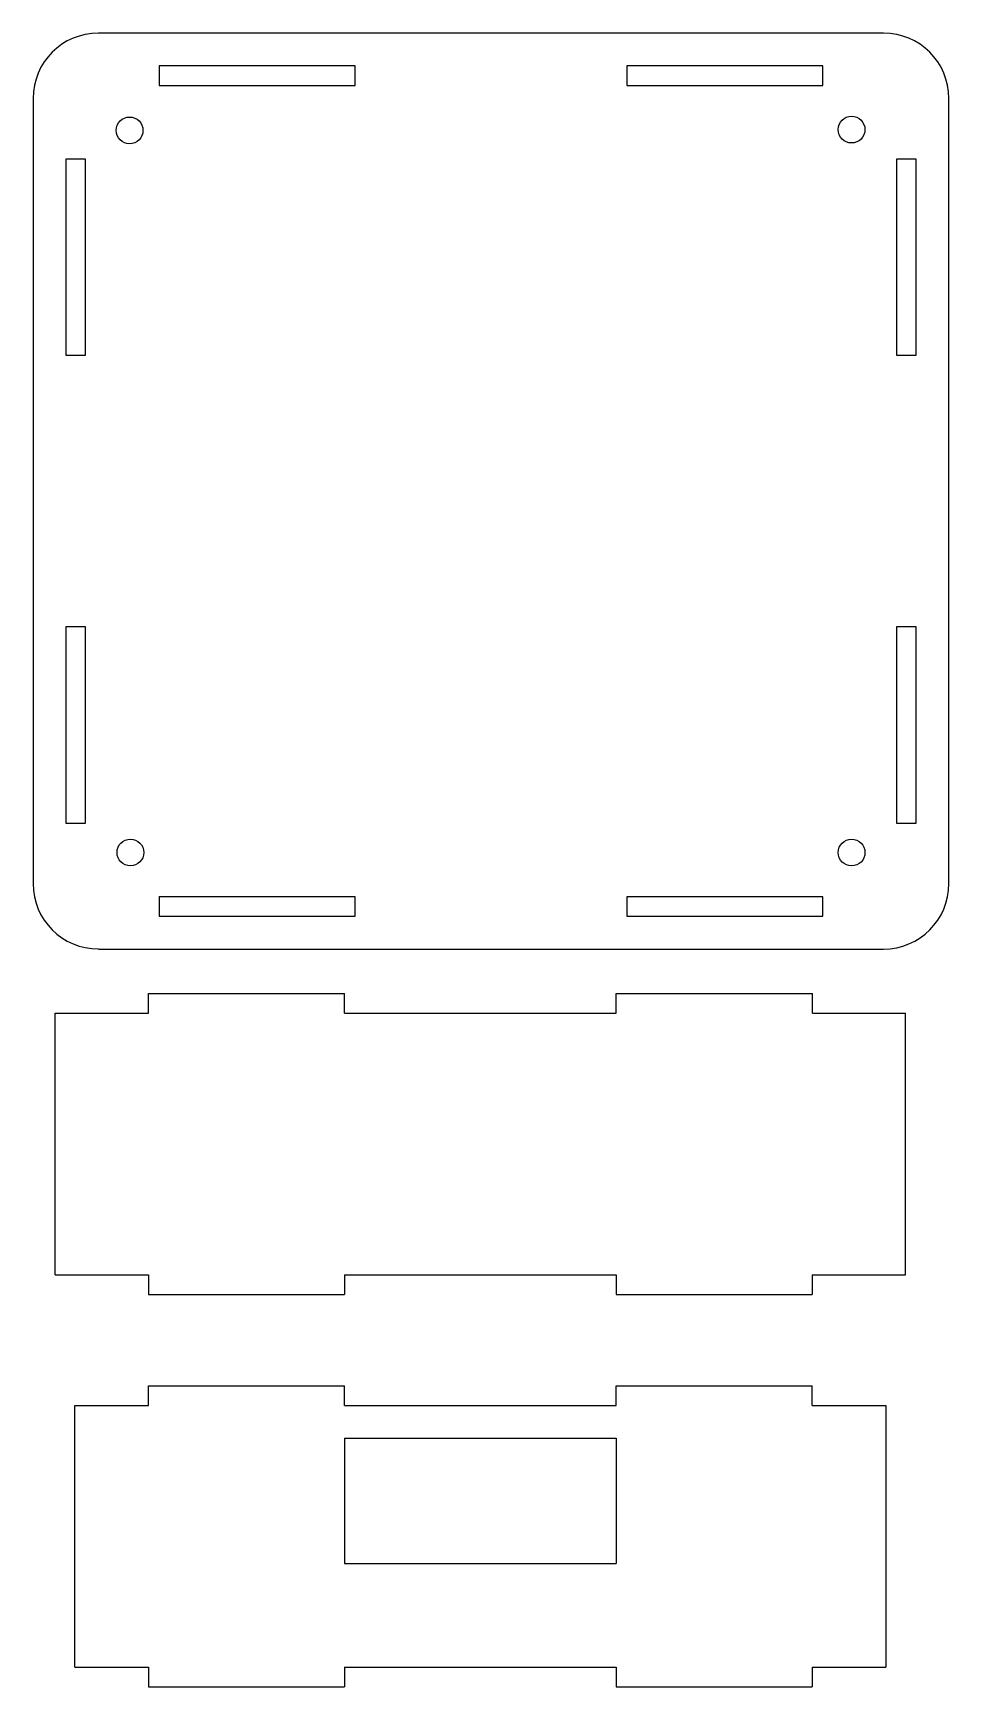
# Model space of a CAD drawing. Header units: millimetres. Extents: x 7 to 294, y -256 to -4.
# Drawn here: x 6.6 to 146.6, y -256.5 to -3.7 of the extents above; entities that cross this region are included whole.
import ezdxf

# ---------------------------------------------------------------- set-up
doc = ezdxf.new("R2010")
doc.units = ezdxf.units.MM
for name, color, linetype in [('Shape', 7, 'CONTINUOUS'), ('Shape005', 7, 'CONTINUOUS'), ('Shape016', 7, 'CONTINUOUS'), ('Shape017', 7, 'CONTINUOUS'), ('Shape071', 7, 'CONTINUOUS'), ('Shape080', 7, 'CONTINUOUS'), ('Shape081', 7, 'CONTINUOUS'), ('Shape086', 7, 'CONTINUOUS'), ('Shape093', 7, 'CONTINUOUS'), ('Shape100', 7, 'CONTINUOUS'), ('Shape1000', 7, 'CONTINUOUS'), ('Shape1001', 7, 'CONTINUOUS'), ('Shape1015', 7, 'CONTINUOUS'), ('Shape111', 7, 'CONTINUOUS'), ('Shape112', 7, 'CONTINUOUS'), ('Shape1150', 7, 'CONTINUOUS'), ('Shape1204', 7, 'CONTINUOUS'), ('Shape122', 7, 'CONTINUOUS'), ('Shape1257', 7, 'CONTINUOUS'), ('Shape1258', 7, 'CONTINUOUS'), ('Shape126', 7, 'CONTINUOUS'), ('Shape127', 7, 'CONTINUOUS'), ('Shape1302', 7, 'CONTINUOUS'), ('Shape1315', 7, 'CONTINUOUS'), ('Shape1316', 7, 'CONTINUOUS'), ('Shape137', 7, 'CONTINUOUS'), ('Shape1408', 7, 'CONTINUOUS'), ('Shape141', 7, 'CONTINUOUS'), ('Shape1438', 7, 'CONTINUOUS'), ('Shape1481', 7, 'CONTINUOUS'), ('Shape1572', 7, 'CONTINUOUS'), ('Shape1573', 7, 'CONTINUOUS'), ('Shape1604', 7, 'CONTINUOUS'), ('Shape1617', 7, 'CONTINUOUS'), ('Shape1618', 7, 'CONTINUOUS'), ('Shape1673', 7, 'CONTINUOUS'), ('Shape1726', 7, 'CONTINUOUS'), ('Shape1769', 7, 'CONTINUOUS'), ('Shape1823', 7, 'CONTINUOUS'), ('Shape1930', 7, 'CONTINUOUS'), ('Shape2082', 7, 'CONTINUOUS'), ('Shape2260', 7, 'CONTINUOUS'), ('Shape2589', 7, 'CONTINUOUS'), ('Shape2624', 7, 'CONTINUOUS'), ('Shape2833', 7, 'CONTINUOUS'), ('Shape294', 7, 'CONTINUOUS'), ('Shape2954', 7, 'CONTINUOUS'), ('Shape305', 7, 'CONTINUOUS'), ('Shape306', 7, 'CONTINUOUS'), ('Shape3143', 7, 'CONTINUOUS'), ('Shape3247', 7, 'CONTINUOUS'), ('Shape3546', 7, 'CONTINUOUS'), ('Shape3566', 7, 'CONTINUOUS'), ('Shape3586', 7, 'CONTINUOUS'), ('Shape359', 7, 'CONTINUOUS'), ('Shape3590', 7, 'CONTINUOUS'), ('Shape3596', 7, 'CONTINUOUS'), ('Shape3600', 7, 'CONTINUOUS'), ('Shape3606', 7, 'CONTINUOUS'), ('Shape3610', 7, 'CONTINUOUS'), ('Shape3616', 7, 'CONTINUOUS'), ('Shape3620', 7, 'CONTINUOUS'), ('Shape3626', 7, 'CONTINUOUS'), ('Shape3630', 7, 'CONTINUOUS'), ('Shape3636', 7, 'CONTINUOUS'), ('Shape3640', 7, 'CONTINUOUS'), ('Shape3646', 7, 'CONTINUOUS'), ('Shape3650', 7, 'CONTINUOUS'), ('Shape3656', 7, 'CONTINUOUS'), ('Shape3660', 7, 'CONTINUOUS'), ('Shape3664', 7, 'CONTINUOUS'), ('Shape3668', 7, 'CONTINUOUS'), ('Shape411', 7, 'CONTINUOUS'), ('Shape412', 7, 'CONTINUOUS'), ('Shape422', 7, 'CONTINUOUS'), ('Shape553', 7, 'CONTINUOUS'), ('Shape558', 7, 'CONTINUOUS'), ('Shape569', 7, 'CONTINUOUS'), ('Shape570', 7, 'CONTINUOUS'), ('Shape624', 7, 'CONTINUOUS'), ('Shape777', 7, 'CONTINUOUS'), ('Shape778', 7, 'CONTINUOUS'), ('Shape790', 7, 'CONTINUOUS'), ('Shape842', 7, 'CONTINUOUS'), ('Shape894', 7, 'CONTINUOUS'), ('Shape948', 7, 'CONTINUOUS'), ('Shape949', 7, 'CONTINUOUS'), ('Shape986', 7, 'CONTINUOUS')]:
    doc.layers.add(name, color=color, linetype=linetype)

msp = doc.modelspace()

# ---------------------------------------------------------------- linework, layer by layer
at = {"layer": 'Shape'}
msp.add_circle((131.745, -18.4539), 2.05, dxfattribs=at)
at = {"layer": 'Shape005'}
msp.add_circle((21.5117, -128.953), 2.05, dxfattribs=at)
at = {"layer": 'Shape016'}
msp.add_line((10, -193.5), (10, -153.5), dxfattribs=at)
at = {"layer": 'Shape017'}
msp.add_circle((131.749, -128.958), 2.05, dxfattribs=at)
at = {"layer": 'Shape071'}
msp.add_circle((21.379, -18.5866), 2.05, dxfattribs=at)
at = {"layer": 'Shape080'}
msp.add_line((24.25, -213.5), (24.25, -210.5), dxfattribs=at)
at = {"layer": 'Shape081'}
msp.add_line((14.6285, -94.4531), (11.6285, -94.4531), dxfattribs=at)
at = {"layer": 'Shape086'}
msp.add_line((11.6285, -94.4531), (11.6285, -124.453), dxfattribs=at)
at = {"layer": 'Shape093'}
msp.add_line((11.6285, -124.453), (14.6285, -124.453), dxfattribs=at)
at = {"layer": 'Shape100'}
msp.add_line((14.6285, -124.453), (14.6285, -94.4531), dxfattribs=at)
at = {"layer": 'Shape1000'}
msp.add_line((125.75, -213.5), (125.75, -210.5), dxfattribs=at)
at = {"layer": 'Shape1001'}
msp.add_line((55.8829, -135.709), (25.8829, -135.709), dxfattribs=at)
at = {"layer": 'Shape1015'}
msp.add_line((25.8788, -135.703), (25.8788, -138.703), dxfattribs=at)
at = {"layer": 'Shape111'}
msp.add_line((10, -153.5), (24.25, -153.5), dxfattribs=at)
at = {"layer": 'Shape112'}
msp.add_line((55.8788, -11.7034), (55.8788, -8.7034), dxfattribs=at)
at = {"layer": 'Shape1150'}
msp.add_line((25.8829, -138.709), (55.8829, -138.709), dxfattribs=at)
at = {"layer": 'Shape1204'}
msp.add_line((55.8829, -138.709), (55.8829, -135.709), dxfattribs=at)
at = {"layer": 'Shape122'}
msp.add_line((55.8788, -8.7034), (25.8788, -8.7034), dxfattribs=at)
at = {"layer": 'Shape1257'}
msp.add_line((54.254, -153.505), (95.754, -153.505), dxfattribs=at)
at = {"layer": 'Shape1258'}
msp.add_line((97.3782, -11.7034), (127.378, -11.7034), dxfattribs=at)
at = {"layer": 'Shape126'}
msp.add_line((24.25, -210.5), (54.25, -210.5), dxfattribs=at)
at = {"layer": 'Shape127'}
msp.add_line((25.8788, -8.7034), (25.8788, -11.7034), dxfattribs=at)
at = {"layer": 'Shape1302'}
msp.add_line((127.378, -11.7034), (127.378, -8.7034), dxfattribs=at)
at = {"layer": 'Shape1315'}
msp.add_line((137, -213.5), (137, -253.5), dxfattribs=at)
at = {"layer": 'Shape1316'}
msp.add_line((127.378, -8.7034), (97.3782, -8.7034), dxfattribs=at)
at = {"layer": 'Shape137'}
msp.add_line((25.8788, -11.7034), (55.8788, -11.7034), dxfattribs=at)
at = {"layer": 'Shape1408'}
msp.add_line((97.3782, -8.7034), (97.3782, -11.7034), dxfattribs=at)
at = {"layer": 'Shape141'}
msp.add_line((97.3822, -135.709), (97.3822, -138.709), dxfattribs=at)
at = {"layer": 'Shape1438'}
msp.add_line((14.6285, -52.9538), (14.6285, -22.9538), dxfattribs=at)
at = {"layer": 'Shape1481'}
msp.add_line((14.6285, -22.9538), (11.6285, -22.9538), dxfattribs=at)
at = {"layer": 'Shape1572'}
msp.add_line((95.754, -153.505), (95.754, -150.505), dxfattribs=at)
at = {"layer": 'Shape1573'}
msp.add_line((11.6285, -22.9538), (11.6285, -52.9538), dxfattribs=at)
at = {"layer": 'Shape1604'}
msp.add_line((11.6285, -52.9538), (14.6285, -52.9538), dxfattribs=at)
at = {"layer": 'Shape1617'}
msp.add_line((54.25, -253.5), (54.25, -256.5), dxfattribs=at)
at = {"layer": 'Shape1618'}
msp.add_arc((136.633, -133.709), 10, -90, 0, dxfattribs=at)
at = {"layer": 'Shape1673'}
msp.add_arc((16.6285, -133.703), 10, 180, -90, dxfattribs=at)
at = {"layer": 'Shape1726'}
msp.add_arc((16.6285, -13.7034), 10, 90, 180, dxfattribs=at)
at = {"layer": 'Shape1769'}
msp.add_arc((136.629, -13.7034), 10, 0, 90, dxfattribs=at)
at = {"layer": 'Shape1823'}
msp.add_line((95.754, -150.505), (125.754, -150.505), dxfattribs=at)
at = {"layer": 'Shape1930'}
msp.add_line((24.25, -256.5), (54.25, -256.5), dxfattribs=at)
at = {"layer": 'Shape2082'}
msp.add_line((125.754, -153.505), (125.754, -150.505), dxfattribs=at)
at = {"layer": 'Shape2260'}
msp.add_line((24.25, -253.5), (24.25, -256.5), dxfattribs=at)
at = {"layer": 'Shape2589'}
msp.add_line((125.754, -153.505), (140.004, -153.505), dxfattribs=at)
at = {"layer": 'Shape2624'}
msp.add_line((13, -253.5), (13, -213.5), dxfattribs=at)
at = {"layer": 'Shape2833'}
msp.add_line((140, -193.5), (140, -153.5), dxfattribs=at)
at = {"layer": 'Shape294'}
msp.add_line((97.3822, -138.709), (127.382, -138.709), dxfattribs=at)
at = {"layer": 'Shape2954'}
msp.add_line((95.75, -213.5), (95.75, -210.5), dxfattribs=at)
at = {"layer": 'Shape305'}
msp.add_line((24.25, -153.5), (24.25, -150.5), dxfattribs=at)
at = {"layer": 'Shape306'}
msp.add_line((127.382, -138.709), (127.382, -135.709), dxfattribs=at)
at = {"layer": 'Shape3143'}
msp.add_line((125.75, -193.5), (140, -193.5), dxfattribs=at)
at = {"layer": 'Shape3247'}
msp.add_line((13, -253.5), (24.25, -253.5), dxfattribs=at)
at = {"layer": 'Shape3546'}
msp.add_line((125.75, -193.5), (125.75, -196.5), dxfattribs=at)
at = {"layer": 'Shape3566'}
msp.add_line((13, -213.5), (24.25, -213.5), dxfattribs=at)
at = {"layer": 'Shape3586'}
msp.add_line((95.75, -196.5), (125.75, -196.5), dxfattribs=at)
at = {"layer": 'Shape359'}
msp.add_line((127.382, -135.709), (97.3822, -135.709), dxfattribs=at)
at = {"layer": 'Shape3590'}
msp.add_line((54.25, -213.5), (95.75, -213.5), dxfattribs=at)
at = {"layer": 'Shape3596'}
msp.add_line((95.75, -193.5), (95.75, -196.5), dxfattribs=at)
at = {"layer": 'Shape3600'}
msp.add_line((125.75, -213.5), (137, -213.5), dxfattribs=at)
at = {"layer": 'Shape3606'}
msp.add_line((54.25, -193.5), (95.75, -193.5), dxfattribs=at)
at = {"layer": 'Shape3610'}
msp.add_line((125.75, -253.5), (137, -253.5), dxfattribs=at)
at = {"layer": 'Shape3616'}
msp.add_line((54.25, -193.5), (54.25, -196.5), dxfattribs=at)
at = {"layer": 'Shape3620'}
msp.add_line((125.75, -253.5), (125.75, -256.5), dxfattribs=at)
at = {"layer": 'Shape3626'}
msp.add_line((24.25, -196.5), (54.25, -196.5), dxfattribs=at)
at = {"layer": 'Shape3630'}
msp.add_line((95.75, -256.5), (125.75, -256.5), dxfattribs=at)
at = {"layer": 'Shape3636'}
msp.add_line((24.25, -193.5), (24.25, -196.5), dxfattribs=at)
at = {"layer": 'Shape3640'}
msp.add_line((95.75, -253.5), (95.75, -256.5), dxfattribs=at)
at = {"layer": 'Shape3646'}
msp.add_line((10, -193.5), (24.25, -193.5), dxfattribs=at)
at = {"layer": 'Shape3650'}
msp.add_line((54.25, -253.5), (95.75, -253.5), dxfattribs=at)
at = {"layer": 'Shape3656'}
msp.add_line((54.25, -218.5), (95.75, -218.5), dxfattribs=at)
at = {"layer": 'Shape3660'}
msp.add_line((54.25, -218.5), (54.25, -237.633), dxfattribs=at)
at = {"layer": 'Shape3664'}
msp.add_line((54.25, -237.633), (95.75, -237.633), dxfattribs=at)
at = {"layer": 'Shape3668'}
msp.add_line((95.75, -218.5), (95.75, -237.633), dxfattribs=at)
at = {"layer": 'Shape411'}
msp.add_line((54.25, -213.5), (54.25, -210.5), dxfattribs=at)
at = {"layer": 'Shape412'}
msp.add_line((141.633, -94.4582), (138.633, -94.4582), dxfattribs=at)
at = {"layer": 'Shape422'}
msp.add_line((138.633, -94.4582), (138.633, -124.458), dxfattribs=at)
at = {"layer": 'Shape553'}
msp.add_line((138.633, -124.458), (141.633, -124.458), dxfattribs=at)
at = {"layer": 'Shape558'}
msp.add_line((141.633, -124.458), (141.633, -94.4582), dxfattribs=at)
at = {"layer": 'Shape569'}
msp.add_line((24.254, -150.505), (54.254, -150.505), dxfattribs=at)
at = {"layer": 'Shape570'}
msp.add_line((146.633, -133.709), (146.633, -13.7086), dxfattribs=at)
at = {"layer": 'Shape624'}
msp.add_line((16.6326, -143.709), (136.633, -143.709), dxfattribs=at)
at = {"layer": 'Shape777'}
msp.add_line((95.75, -210.5), (125.75, -210.5), dxfattribs=at)
at = {"layer": 'Shape778'}
msp.add_line((6.6285, -13.7034), (6.6285, -133.703), dxfattribs=at)
at = {"layer": 'Shape790'}
msp.add_line((136.629, -3.7034), (16.6285, -3.7034), dxfattribs=at)
at = {"layer": 'Shape842'}
msp.add_line((138.633, -52.9589), (141.633, -52.9589), dxfattribs=at)
at = {"layer": 'Shape894'}
msp.add_line((141.633, -52.9589), (141.633, -22.9589), dxfattribs=at)
at = {"layer": 'Shape948'}
msp.add_line((54.254, -153.505), (54.254, -150.505), dxfattribs=at)
at = {"layer": 'Shape949'}
msp.add_line((141.629, -22.9538), (138.629, -22.9538), dxfattribs=at)
at = {"layer": 'Shape986'}
msp.add_line((138.633, -22.9589), (138.633, -52.9589), dxfattribs=at)

doc.saveas('drawing.dxf')
